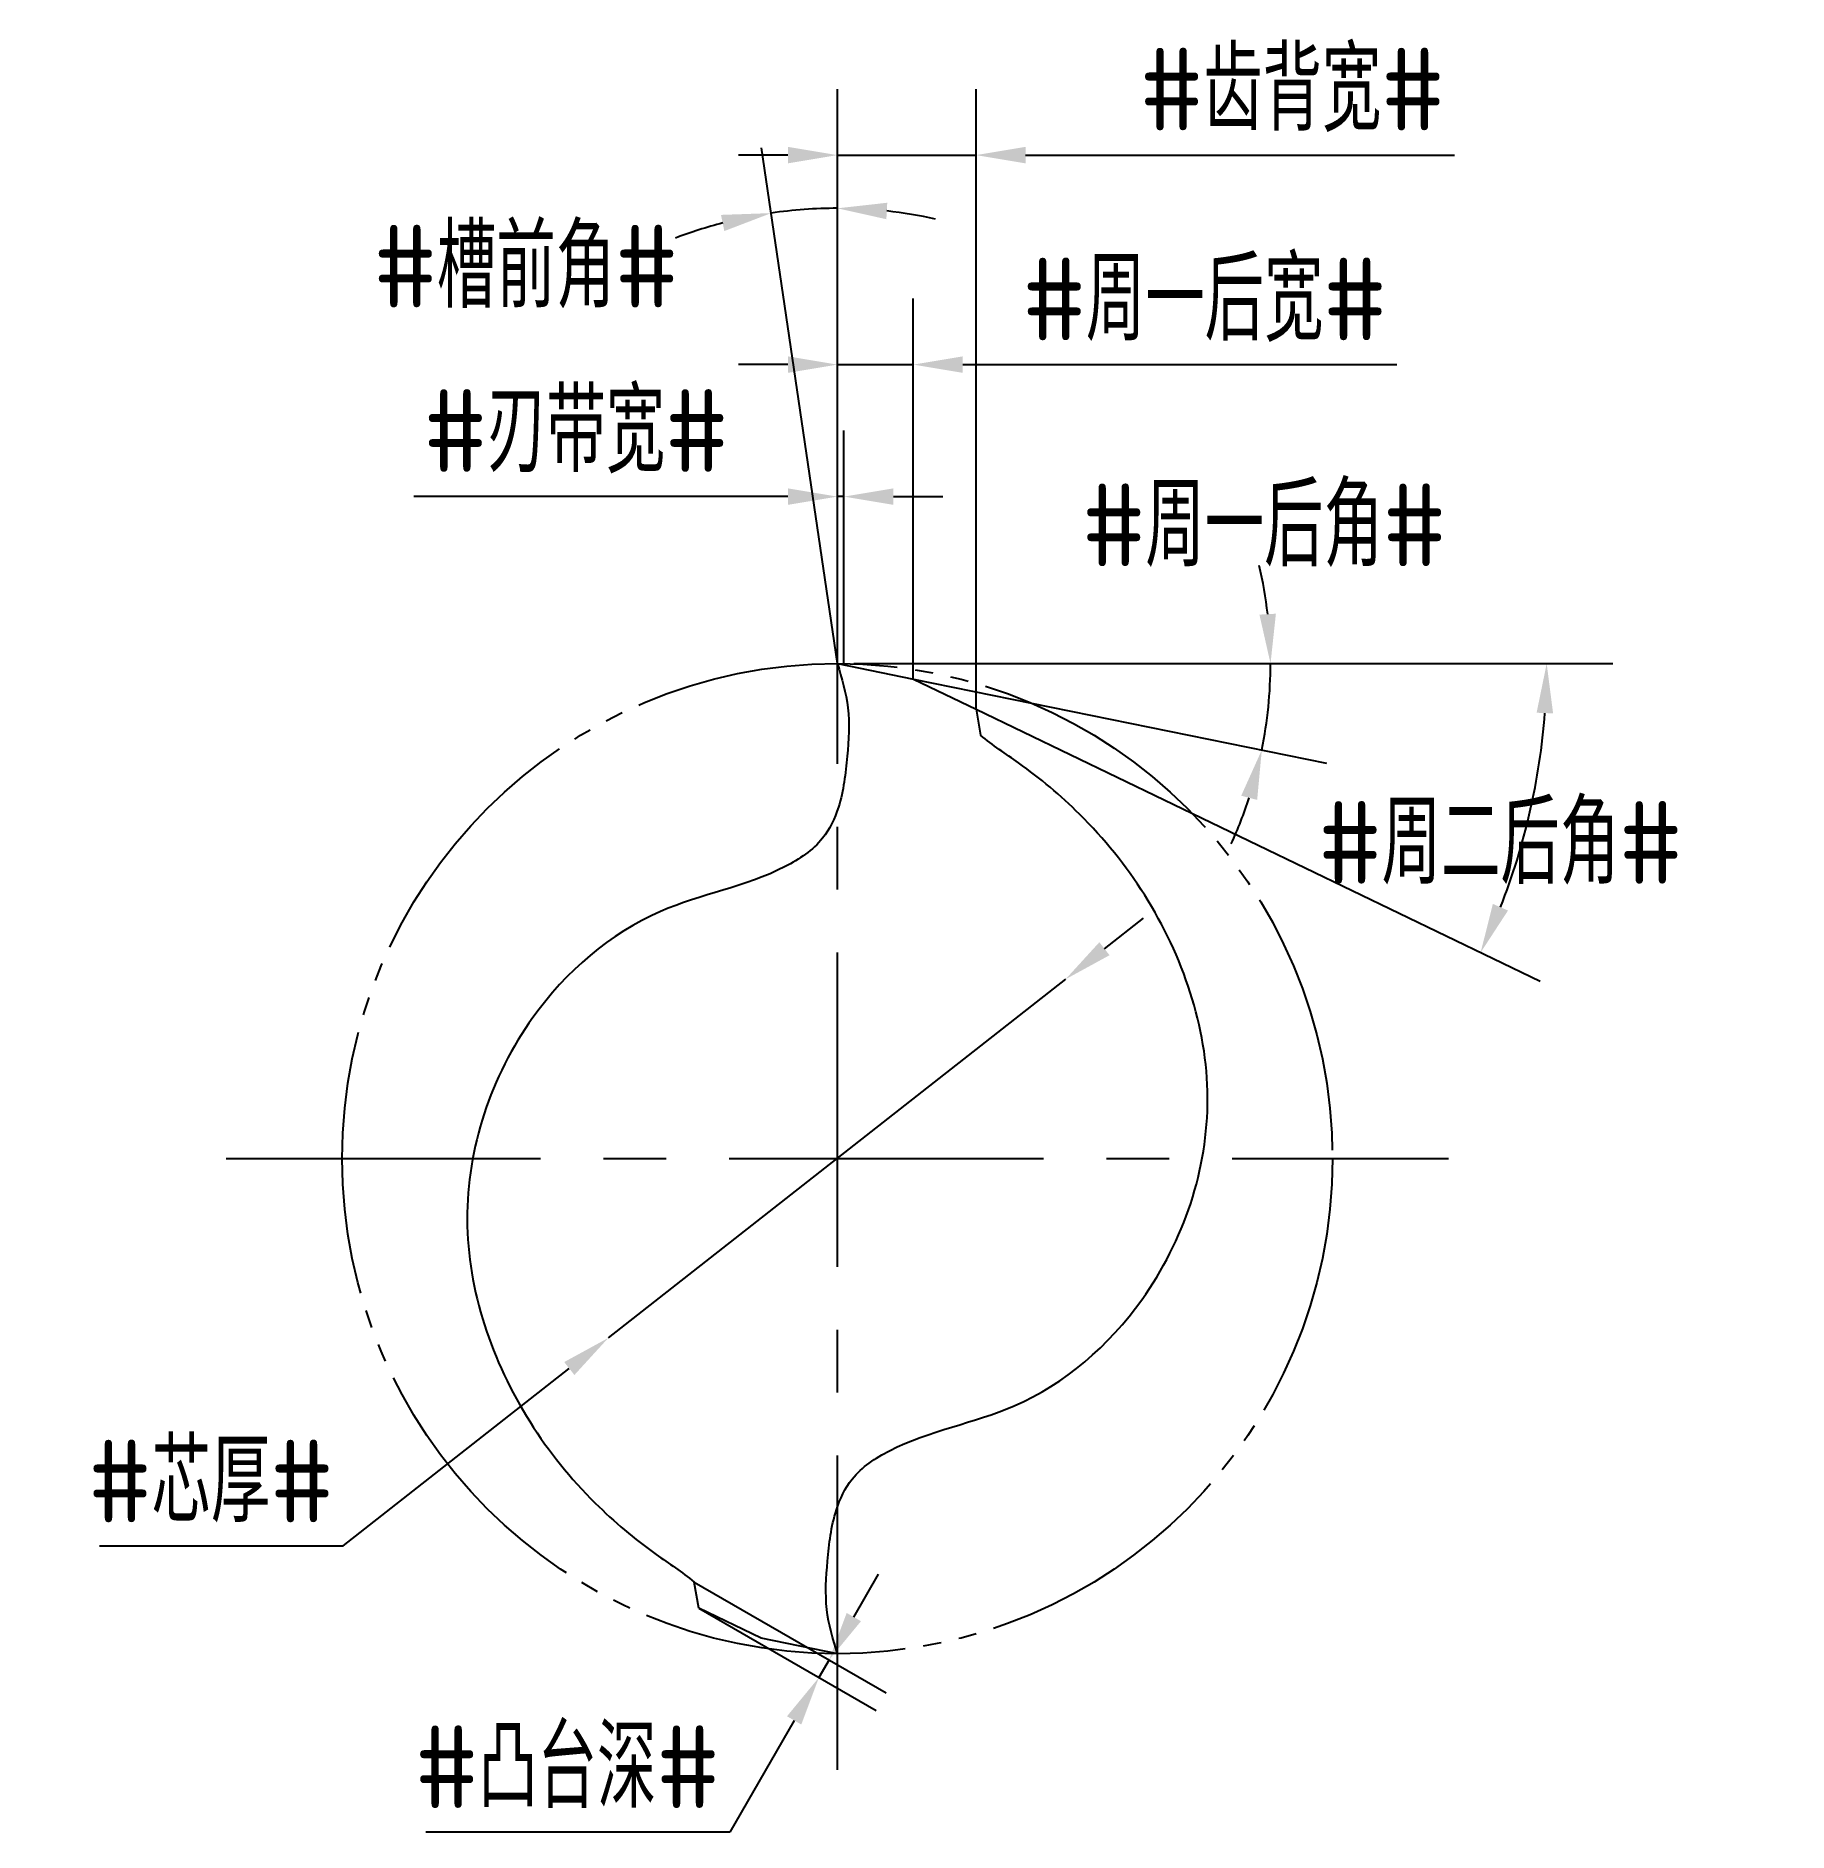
# Model space of a CAD drawing. Header units: millimetres. Extents: x -218.9 to -165.8, y 307.2 to 361.6.
import ezdxf

# ---------------------------------------------------------------- set-up
doc = ezdxf.new("R2010")
doc.units = ezdxf.units.MM
for name, pattern in [('ACAD_ISO04W100', [30, 24, -3, 0, -3]), ('CENTER', [50.8, 31.75, -6.35, 6.35, -6.35]), ('JIS_09_08', [10.75, 8, -0.55, 0.55, -0.55, 0.55, -0.55])]:
    doc.linetypes.add(name, pattern=pattern)
for name, color, linetype in [('中心线', 2, 'ACAD_ISO04W100'), ('标注', 7, 'Continuous'), ('虚线轮廓', 1, 'Continuous'), ('轮廓', 4, 'Continuous')]:
    doc.layers.add(name, color=color, linetype=linetype)
doc.styles.add('CFST0', font='gbenor.shx', dxfattribs={"bigfont": 'gbcbig.shx'})
doc.dimstyles.new('TYToolDesignC1-1', dxfattribs={"dimtxt": 2.5, "dimasz": 1.5, "dimexe": 2, "dimexo": 0, "dimtad": 1, "dimtoh": 1, "dimdec": 3, "dimdsep": 46, "dimtxsty": 'CFST0', "dimcen": 2.502, "dimclrd": 3, "dimclre": 3, "dimclrt": 3, "dimazin": 2, "dimtfac": 1, "dimtdec": 3, "dimtmove": 0, "dimatfit": 3, "dimfxl": 1, "dimarcsym": 0})

# ---------------------------------------------------------------- blocks, each defined once
blk = doc.blocks.new('*D2')
at = {"layer": 'Defpoints', "color": 0, "transparency": 16777216}
for p in [(-187.685, 333.011), (-201.537, 322.143)]:
    blk.add_point(p, dxfattribs=at)
at = {"layer": '标注', "color": 3, "lineweight": -2, "transparency": 16777216}
for p, q in [((-186.505, 333.937), (-185.325, 334.863)), ((-187.685, 333.011), (-201.537, 322.143)), ((-209.566, 315.844), (-202.717, 321.217)), ((-216.956, 315.844), (-209.566, 315.844))]:
    blk.add_line(p, q, dxfattribs=at)
at = {"layer": '标注', "color": 3, "transparency": 16777216}
for points in [[(-186.659, 334.134), (-186.35, 333.741), (-187.685, 333.011)], [(-202.872, 321.414), (-202.563, 321.021), (-201.537, 322.143)]]:
    blk.add_solid(points, dxfattribs=at)
at = {"layer": '标注', "color": 3, "transparency": 16777216, "insert": (-213.574, 317.801), "char_height": 2.5, "attachment_point": 5, "style": 'CFST0'}
blk.add_mtext('#芯厚#', dxfattribs=at)
blk = doc.blocks.new('*D4')
at = {"layer": 'Defpoints', "color": 0, "transparency": 16777216}
for p in [(-195.266, 356.357), (-194.596, 342.577), (-194.596, 342.577), (-194.596, 341.637), (-194.336, 340.807)]:
    blk.add_point(p, dxfattribs=at)
at = {"layer": '标注', "color": 3, "lineweight": -2, "transparency": 16777216}
for q in [(-196.892, 358.205), (-194.596, 358.373)]:
    blk.add_line((-194.596, 342.577), q, dxfattribs=at)
for start, end in [(90, 98.3566), (77.5345, 83.7672), (104.5893, 110.8221)]:
    blk.add_arc((-194.596, 342.577), 13.796, start, end, dxfattribs=at)
at = {"layer": '标注', "color": 3, "transparency": 16777216}
for points in [[(-193.112, 356.042), (-193.085, 356.541), (-194.596, 356.373)], [(-198.121, 356.173), (-198.021, 355.683), (-196.601, 356.227)]]:
    blk.add_solid(points, dxfattribs=at)
at = {"layer": '标注', "color": 3, "transparency": 16777216, "insert": (-204.03, 354.601), "char_height": 2.5, "attachment_point": 5, "style": 'CFST0'}
blk.add_mtext('#槽前角#', dxfattribs=at)
blk = doc.blocks.new('*D7')
at = {"layer": 'Defpoints', "color": 0, "transparency": 16777216}
for p in [(-194.596, 342.577), (-194.596, 342.577), (-194.096, 342.577), (-192.286, 342.107), (-181.591, 340.827)]:
    blk.add_point(p, dxfattribs=at)
at = {"layer": '标注', "color": 3, "lineweight": -2, "transparency": 16777216}
for p, q in [((-194.096, 342.577), (-179.473, 342.577)), ((-192.286, 342.107), (-179.777, 339.562))]:
    blk.add_line(p, q, dxfattribs=at)
for start, end in [(6.5529, 13.1057), (348.4994, 0), (335.3937, 341.9465)]:
    blk.add_arc((-194.596, 342.577), 13.123, start, end, dxfattribs=at)
at = {"layer": '标注', "color": 3, "transparency": 16777216}
for points in [[(-181.31, 344.089), (-181.809, 344.061), (-181.473, 342.577)], [(-182.361, 338.574), (-181.878, 338.447), (-181.737, 339.961)]]:
    blk.add_solid(points, dxfattribs=at)
at = {"layer": '标注', "color": 3, "transparency": 16777216, "insert": (-181.666, 346.761), "char_height": 2.5, "attachment_point": 5, "style": 'CFST0'}
blk.add_mtext('#周一后角#', dxfattribs=at)
blk = doc.blocks.new('*D8')
at = {"layer": 'Defpoints', "color": 0, "transparency": 16777216}
for p in [(-193.256, 342.577), (-193.256, 342.577), (-192.596, 342.577), (-190.396, 341.197), (-173.332, 339.569)]:
    blk.add_point(p, dxfattribs=at)
at = {"layer": '标注', "color": 3, "lineweight": -2, "transparency": 16777216}
for p, q in [((-192.596, 342.577), (-171.106, 342.577)), ((-190.396, 341.197), (-173.307, 332.952))]:
    blk.add_line(p, q, dxfattribs=at)
blk.add_arc((-193.256, 342.577), 20.15, 338.5081, 355.7338, dxfattribs=at)
at = {"layer": '标注', "color": 3, "transparency": 16777216}
for points in [[(-173.412, 341.088), (-172.912, 341.069), (-173.106, 342.577)], [(-174.278, 335.095), (-174.736, 335.295), (-175.108, 333.821)]]:
    blk.add_solid(points, dxfattribs=at)
at = {"layer": '标注', "color": 3, "transparency": 16777216, "insert": (-174.507, 337.139), "char_height": 2.5, "attachment_point": 5, "style": 'CFST0'}
blk.add_mtext('#周二后角#', dxfattribs=at)
blk = doc.blocks.new('*D6')
at = {"layer": 'Defpoints', "color": 0, "transparency": 16777216}
for p in [(-192.296, 351.637), (-194.596, 342.577), (-192.296, 342.107)]:
    blk.add_point(p, dxfattribs=at)
at = {"layer": '标注', "color": 3, "lineweight": -2, "transparency": 16777216}
for p, q in [((-194.596, 342.577), (-194.596, 353.637)), ((-192.296, 342.107), (-192.296, 353.637)), ((-196.096, 351.637), (-197.596, 351.637)), ((-194.596, 351.637), (-192.296, 351.637)), ((-190.796, 351.637), (-177.642, 351.637))]:
    blk.add_line(p, q, dxfattribs=at)
at = {"layer": '标注', "color": 3, "transparency": 16777216}
for points in [[(-196.096, 351.887), (-196.096, 351.387), (-194.596, 351.637)], [(-190.796, 351.887), (-190.796, 351.387), (-192.296, 351.637)]]:
    blk.add_solid(points, dxfattribs=at)
at = {"layer": '标注', "color": 3, "transparency": 16777216, "insert": (-183.469, 353.595), "char_height": 2.5, "attachment_point": 5, "style": 'CFST0'}
blk.add_mtext('#周一后宽#', dxfattribs=at)
blk = doc.blocks.new('*D5')
at = {"layer": 'Defpoints', "color": 0, "transparency": 16777216}
for p in [(-190.396, 357.984), (-194.596, 342.577), (-190.396, 341.197)]:
    blk.add_point(p, dxfattribs=at)
at = {"layer": '标注', "color": 3, "lineweight": -2, "transparency": 16777216}
for p, q in [((-194.596, 342.577), (-194.596, 359.984)), ((-190.396, 341.197), (-190.396, 359.984)), ((-196.096, 357.984), (-197.596, 357.984)), ((-194.596, 357.984), (-190.396, 357.984)), ((-188.896, 357.984), (-175.897, 357.984))]:
    blk.add_line(p, q, dxfattribs=at)
at = {"layer": '标注', "color": 3, "transparency": 16777216}
for points in [[(-196.096, 358.234), (-196.096, 357.734), (-194.596, 357.984)], [(-188.896, 358.234), (-188.896, 357.734), (-190.396, 357.984)]]:
    blk.add_solid(points, dxfattribs=at)
at = {"layer": '标注', "color": 3, "transparency": 16777216, "insert": (-180.815, 359.955), "char_height": 2.5, "attachment_point": 5, "style": 'CFST0'}
blk.add_mtext('#齿背宽#', dxfattribs=at)
blk = doc.blocks.new('*D3')
at = {"layer": 'Defpoints', "color": 0, "transparency": 16777216}
for p in [(-194.396, 347.637), (-194.596, 342.577), (-194.396, 342.577)]:
    blk.add_point(p, dxfattribs=at)
at = {"layer": '标注', "color": 3, "lineweight": -2, "transparency": 16777216}
for p, q in [((-194.596, 342.577), (-194.596, 349.637)), ((-194.396, 342.577), (-194.396, 349.637)), ((-196.096, 347.637), (-207.431, 347.637)), ((-194.396, 347.637), (-194.596, 347.637)), ((-192.896, 347.637), (-191.396, 347.637))]:
    blk.add_line(p, q, dxfattribs=at)
at = {"layer": '标注', "color": 3, "transparency": 16777216}
for points in [[(-196.096, 347.887), (-196.096, 347.387), (-194.596, 347.637)], [(-192.896, 347.887), (-192.896, 347.387), (-194.396, 347.637)]]:
    blk.add_solid(points, dxfattribs=at)
at = {"layer": '标注', "color": 3, "transparency": 16777216, "insert": (-202.513, 349.609), "char_height": 2.5, "attachment_point": 5, "style": 'CFST0'}
blk.add_mtext('#刃带宽#', dxfattribs=at)
blk = doc.blocks.new('*D1')
at = {"layer": 'Defpoints', "color": 0, "transparency": 16777216}
for p in [(-198.936, 314.747), (-198.796, 313.957), (-195.155, 311.855)]:
    blk.add_point(p, dxfattribs=at)
at = {"layer": '标注', "color": 3, "lineweight": -2, "transparency": 16777216}
for p, q in [((-198.936, 314.747), (-193.116, 311.387)), ((-194.098, 313.686), (-193.348, 314.985)), ((-198.796, 313.957), (-193.423, 310.855)), ((-194.848, 312.387), (-195.155, 311.855)), ((-195.905, 310.556), (-197.859, 307.171)), ((-197.859, 307.171), (-207.069, 307.171))]:
    blk.add_line(p, q, dxfattribs=at)
at = {"layer": '标注', "color": 3, "transparency": 16777216}
for points in [[(-194.314, 313.811), (-193.881, 313.561), (-194.848, 312.387)], [(-196.122, 310.681), (-195.689, 310.431), (-195.155, 311.855)]]:
    blk.add_solid(points, dxfattribs=at)
at = {"layer": '标注', "color": 3, "transparency": 16777216, "insert": (-202.777, 309.143), "char_height": 2.5, "attachment_point": 5, "style": 'CFST0'}
blk.add_mtext('#凸台深#', dxfattribs=at)

msp = doc.modelspace()

# ---------------------------------------------------------------- linework, layer by layer
at = {"layer": '中心线', "linetype": 'CENTER', "ltscale": 0.3}
for p, q in [((-194.596, 309.0593), (-194.596, 346.0954)), ((-213.114, 327.5773), (-176.078, 327.5773))]:
    msp.add_line(p, q, dxfattribs=at)
at = {"layer": '虚线轮廓', "color": 7, "linetype": 'JIS_09_08'}
msp.add_circle((-194.596, 327.5773), 15, dxfattribs=at)
at = {"layer": '轮廓', "linetype": 'Continuous'}
for p, q in [((-194.596, 342.5773), (-192.285, 342.1094)), ((-192.285, 342.1094), (-190.396, 341.1948)), ((-196.9069, 313.0452), (-198.796, 313.9599)), ((-194.596, 312.5773), (-196.9069, 313.0452))]:
    msp.add_line(p, q, dxfattribs=at)
at = {"layer": '轮廓'}
for p, q in [((-190.396, 341.1948), (-190.2571, 340.4069)), ((-198.796, 313.9599), (-198.9349, 314.7477))]:
    msp.add_line(p, q, dxfattribs=at)
at = {"layer": '轮廓', "linetype": 'Continuous'}
for points in [[(-194.596, 342.5773), (-194.4636, 342.135), (-194.1894, 341.219), (-194.2925, 339.7336), (-194.4431, 338.3751), (-195.0363, 337.1183), (-196.909, 335.8808), (-200.4211, 335.3315), (-204.5337, 331.7635), (-206.5442, 325.7276), (-204.6972, 320.3701), (-202.168, 317.2557), (-200.3791, 315.7451), (-199.2967, 315.0554), (-198.9349, 314.7477)], [(-194.596, 312.5773), (-194.7284, 313.0196), (-195.0026, 313.9356), (-194.8994, 315.421), (-194.7489, 316.7796), (-194.1557, 318.0363), (-192.283, 319.2738), (-188.7708, 319.8232), (-184.6583, 323.3911), (-182.6477, 329.4271), (-184.4948, 334.7846), (-187.024, 337.899), (-188.8129, 339.4096), (-189.8953, 340.0992), (-190.2571, 340.4069)]]:
    msp.add_open_spline(points, degree=3, knots=[0, 0, 0, 0, 1.373864, 2.8452398, 4.4133946, 5.4666549, 6.88846, 10.9045266, 15.9327156, 22.3647847, 28.7912378, 31.9423785, 34.3556877, 35.7805091, 35.7805091, 35.7805091, 35.7805091], dxfattribs=at)

# ---------------------------------------------------------------- dimensions: what is measured, and where the dimension line sits
at = {"layer": '标注'}
for base, p2, text, picture, middle in [((-190.396, 357.9839), (-190.396, 341.1973), '#齿背宽#', '*D5', (-180.8148, 357.9839)), ((-192.296, 351.6373), (-192.296, 342.1073), '#周一后宽#', '*D6', (-183.4688, 351.6373)), ((-194.396, 347.6373), (-194.396, 342.5773), '#刃带宽#', '*D3', (-202.5133, 347.6373))]:
    dim = msp.add_linear_dim(base=base, p1=(-194.596, 342.5773), p2=p2, text=text, dimstyle='TYToolDesignC1-1', dxfattribs=at)
    dim.commit()
    dim.dimension.update_dxf_attribs({"geometry": picture, "text_midpoint": middle, "dimtype": 160})
for base, line1, line2, text, picture, middle in [((-195.2664, 356.3568), ((-194.596, 342.5773), (-194.596, 341.6373)), ((-194.596, 342.5773), (-194.336, 340.8073)), '#槽前角#', '*D4', (-204.0298, 352.6435)), ((-181.5907, 340.8266), ((-194.596, 342.5773), (-192.286, 342.1073)), ((-194.596, 342.5773), (-194.096, 342.5773)), '#周一后角#', '*D7', (-181.666, 344.8173)), ((-173.3319, 339.5691), ((-193.256, 342.5773), (-190.396, 341.1973)), ((-193.256, 342.5773), (-192.596, 342.5773)), '#周二后角#', '*D8', (-174.5071, 335.195))]:
    dim = msp.add_angular_dim_2l(base=base, line1=line1, line2=line2, text=text, dimstyle='TYToolDesignC1-1', dxfattribs=at)
    dim.commit()
    dim.dimension.update_dxf_attribs({"geometry": picture, "text_midpoint": middle, "dimtype": 162})
dim = msp.add_diameter_dim_2p(p1=(-187.6849, 333.0115), p2=(-201.5371, 322.1432), text='#芯厚#', dimstyle='TYToolDesignC1-1', dxfattribs=at)
dim.commit()
dim.dimension.update_dxf_attribs({"geometry": '*D2', "text_midpoint": (-213.5737, 315.8435), "dimtype": 163})
dim = msp.add_linear_dim(base=(-195.1551, 311.8552), p1=(-198.936, 314.7473), p2=(-198.796, 313.9573), angle=240, text='#凸台深#', dimstyle='TYToolDesignC1-1', dxfattribs=at)
dim.commit()
dim.dimension.update_dxf_attribs({"geometry": '*D1', "text_midpoint": (-202.7765, 307.1715), "dimtype": 160})

doc.saveas('drawing.dxf')
